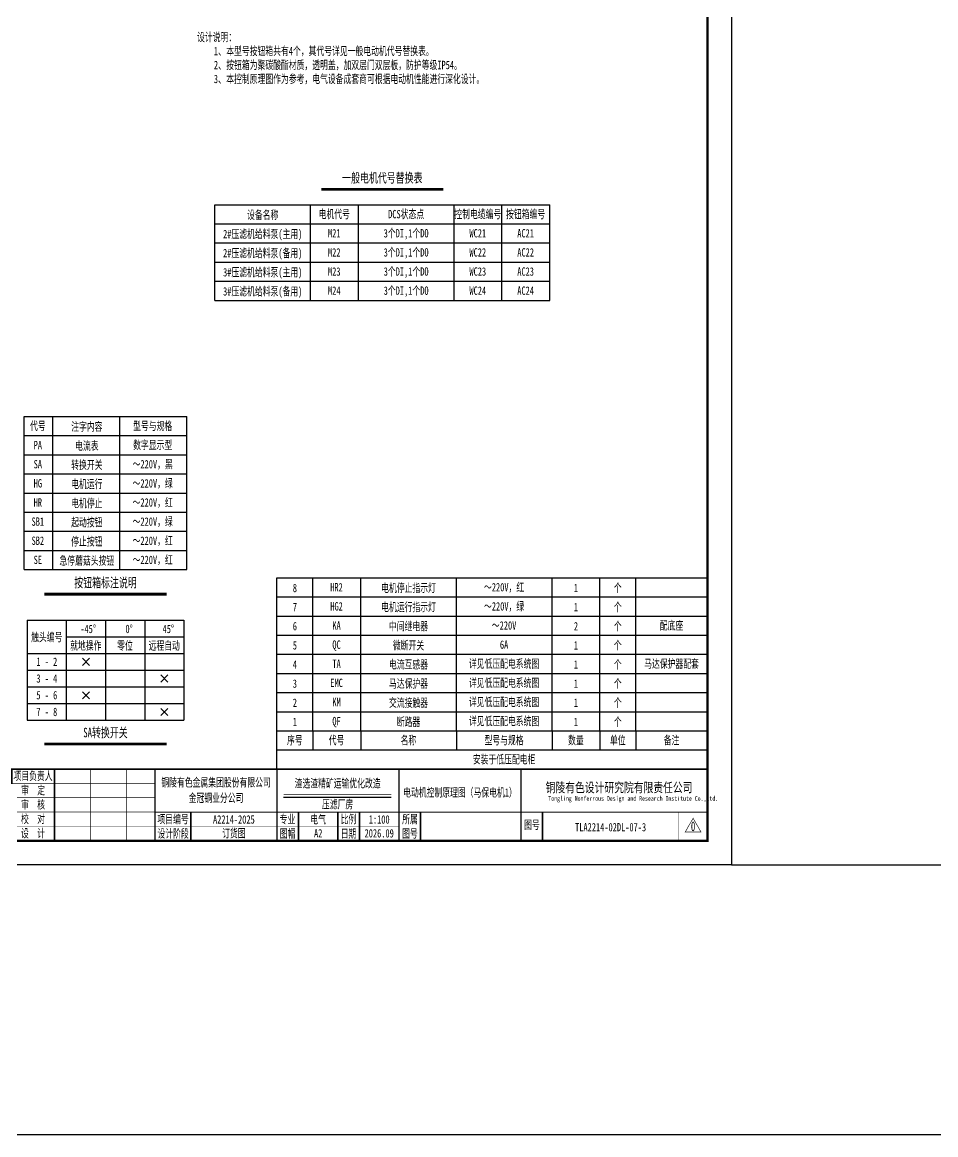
# Model space of a CAD drawing. Header units: millimetres. Extents: x 257344 to 1270023, y 272924 to 540726.
# Drawn here: x 945361 to 983550, y 272924 to 319446 of the extents above; entities that cross this region are included whole.
import ezdxf
from ezdxf.enums import TextEntityAlignment as Align

# ---------------------------------------------------------------- set-up
doc = ezdxf.new("R2010")
doc.units = ezdxf.units.MM
doc.linetypes.add('常规', pattern=[20, 10, 0, 10])
for name, color, linetype, lineweight in [('CAXA0层', 7, 'Continuous', 25), ('SW', 8, 'Continuous', 20), ('TEXT', 4, 'Continuous', 0)]:
    doc.layers.add(name, color=color, linetype=linetype, lineweight=lineweight)
for name, color, linetype in [('动力平面导线层', 3, '常规'), ('图框', 7, 'Continuous'), ('照明平面设备层', 1, 'Continuous')]:
    doc.layers.add(name, color=color, linetype=linetype)
doc.styles.add('HZ', font='', dxfattribs={"width": 0.75})
doc.styles.add('标准', font='', dxfattribs={"width": 0.667})
doc.styles.get('HZ').set_extended_font_data('SimSun')
doc.styles.get('标准').set_extended_font_data('NSimSun')

# ---------------------------------------------------------------- blocks, each defined once
blk = doc.blocks.new('3')
at = {"layer": 'TEXT', "color": 7, "lineweight": 25, "style": 'HZ', "width": 0.75}
for s, height, p in [('铜陵有色设计研究院有限责任公司', 400, (221501, 249018)), ('Tongling Nonferrous Design and Research Institute Co.,Ltd.', 200, (221613, 248659))]:
    blk.add_text(s, height=height, dxfattribs=at).set_placement(p)
blk = doc.blocks.new('铜陵有色图签02')
at = {"layer": '图框', "linetype": 'Continuous', "lineweight": 50}
for p, q in [((-38401, 3003), (-38401, 1)), ((-29100, 3001), (-29100, 0))]:
    blk.add_line(p, q, dxfattribs=at)
at = {"layer": '图框', "color": 7, "linetype": 'Continuous', "lineweight": 25}
for p, q in [((-36201, 3010), (-36201, 9)), ((-34701, 3010), (-34701, 9)), ((-33401, 3017), (-33401, 16)), ((-31901, 3017), (-31901, 16)), ((-30601, 3017), (-30601, 16)), ((-29100, 1201), (-37501, 1201))]:
    blk.add_line(p, q, dxfattribs=at)
at = {"layer": '图框', "color": 7, "linetype": 'Continuous', "lineweight": 35}
for p, q in [((-27300, 3001), (-27300, 1)), ((-21600, 1197), (-21600, -3)), ((-17100, 1200), (-17100, 0)), ((-15450, 0), (-15450, 1200)), ((-14550, 1200), (-14550, 0)), ((-12000, 1201), (-12000, 1)), ((-6900, 1202), (-6900, 2))]:
    blk.add_line(p, q, dxfattribs=at)
at = {"layer": '图框', "lineweight": 25}
blk.add_line((-17723, 1830), (-13223, 1830), dxfattribs=at)
at = {"layer": '图框', "lineweight": 70, "const_width": 70}
blk.add_lwpolyline([(-17980, 3001), (0, 3001), (-38401, 3001)], dxfattribs=at)
at = {"layer": '图框', "color": 7, "linetype": 'Continuous', "lineweight": 25, "const_width": 25}
for points in [[(-37501, 3000), (-37501, 0)], [(-25800, 3001), (-25800, 1)], [(-24300, 3001), (-24300, 1)], [(-23100, 2401), (-37501, 2401)], [(-23100, 1801), (-37501, 1801)], [(-23100, 1201), (-29100, 1201)], [(-602, 943), (-932, 371), (-272, 371), (-602, 943)], [(-12900, 600), (-18000, 600), (-37501, 600)]]:
    blk.add_lwpolyline(points, dxfattribs=at)
at = {"layer": '图框', "linetype": 'Continuous', "lineweight": 50, "const_width": 50}
for points in [[(-23100, 3001), (-23100, 1)], [(-18000, 3000), (-18000, 0)]]:
    blk.add_lwpolyline(points, dxfattribs=at)
at = {"layer": '图框', "lineweight": 50, "const_width": 50}
for points in [[(-12900, 3001), (-12900, 1)], [(-7800, 3001), (-7800, 1)], [(0, 3000), (0, 0)], [(-23100, 1200), (0, 1200)]]:
    blk.add_lwpolyline(points, dxfattribs=at)
at = {"layer": '图框', "lineweight": 25, "const_width": 35}
blk.add_lwpolyline([(-17723, 1930), (-13223, 1930)], dxfattribs=at)
at = {"layer": '图框', "color": 7, "linetype": 'Continuous', "lineweight": 35, "const_width": 25}
blk.add_lwpolyline([(-1200, 1201), (-1200, 0)], dxfattribs=at)
at = {"layer": '图框', "linetype": 'Continuous', "lineweight": 70, "const_width": 70}
blk.add_lwpolyline([(-38401, 1), (0, 0)], dxfattribs=at)
at = {"layer": '图框', "lineweight": 25}
blk.add_blockref('3', (-228268, -246986), dxfattribs=at)
at = {"layer": 'TEXT', "color": 7, "lineweight": 25, "style": '标准', "width": 0.667}
for s, height, p in [('总  图', 300, (-36862, 2555)), ('建  筑', 300, (-34062, 2562)), ('热  工', 300, (-31262, 2562)), ('项目负责人', 350, (-28197, 2541)), ('会', 300, (-37942, 2054)), ('审  定', 350, (-28197, 1941)), ('冶  炼', 300, (-36862, 1955)), ('化  工', 300, (-34062, 1962)), ('给排水', 300, (-31262, 1962)), ('签', 300, (-37942, 1404)), ('选  矿', 300, (-36862, 1355)), ('暖  通', 300, (-34062, 1362)), ('自  控', 300, (-31262, 1362)), ('审  核', 350, (-28197, 1341)), ('栏', 300, (-37942, 754)), ('采  矿', 300, (-36862, 754)), ('机  械', 300, (-34062, 761)), ('电  气', 300, (-31262, 761)), ('校  对', 350, (-28197, 741)), ('项目编号', 350, (-22343, 730)), ('专业', 350, (-17559, 730)), ('比例', 350, (-15009, 730)), ('所属', 350, (-12438, 730)), ('专  业', 300, (-36862, 170)), ('签  字', 300, (-35449, 170)), ('专  业', 300, (-34062, 177)), ('签  字', 300, (-32649, 177)), ('专  业', 300, (-31262, 177)), ('签  字', 300, (-29849, 177)), ('设  计', 350, (-28197, 139)), ('设计阶段', 350, (-22343, 130)), ('图幅', 350, (-17559, 130)), ('日期', 350, (-15009, 130)), ('图号', 350, (-12438, 130)), ('图号', 350, (-7339, 495))]:
    blk.add_text(s, height=height, dxfattribs=at).set_placement(p, align=Align.CENTER)

msp = doc.modelspace()

# ---------------------------------------------------------------- linework, layer by layer
at = {"color": 3}
msp.add_line((975008.8, 284214.5), (985008.8, 284214.5), dxfattribs=at)
msp.add_lwpolyline([(267543.6, 342923.7), (1270023.5, 342923.7), (1270023.5, 272923.7), (267543.6, 272923.7)], close=True, dxfattribs=at)
at = {"layer": 'CAXA0层', "color": 2, "linetype": 'ByBlock', "lineweight": 40}
for p, q in [((957864.5, 312484.3), (962962.6, 312484.3)), ((946292.4, 295557.4), (951390.6, 295557.4)), ((946292.4, 289288.1), (951390.6, 289288.1))]:
    msp.add_line(p, q, dxfattribs=at)
at = {"layer": 'CAXA0层', "color": 2, "linetype": 'ByBlock', "lineweight": 0}
for p, q in [((957864.5, 312418.9), (962962.6, 312418.9)), ((946292.4, 295492), (951390.6, 295492)), ((946292.4, 289222.6), (951390.6, 289222.6))]:
    msp.add_line(p, q, dxfattribs=at)
at = {"layer": 'SW', "color": 7, "linetype": 'ByBlock', "lineweight": 25}
for p, q in [((953413.6, 307816.3), (953413.6, 311816.3)), ((957413.6, 307816.3), (957413.6, 311816.3)), ((963413.6, 307816.3), (963413.6, 311816.3)), ((965413.6, 307816.3), (965413.6, 311816.3)), ((967413.6, 307816.3), (967413.6, 311816.3)), ((945441.5, 302959.2), (946641.5, 302959.2)), ((945441.5, 302159.2), (945441.5, 302959.2)), ((946641.5, 302959.2), (949441.5, 302959.2)), ((946641.5, 302159.2), (946641.5, 302959.2)), ((949441.5, 302159.2), (949441.5, 302959.2)), ((949441.5, 302959.2), (952241.5, 302959.2)), ((952241.5, 302159.2), (952241.5, 302959.2)), ((945441.5, 302159.2), (946641.5, 302159.2)), ((945441.5, 301359.2), (945441.5, 302159.2)), ((946641.5, 302159.2), (949441.5, 302159.2)), ((946641.5, 301359.2), (946641.5, 302159.2)), ((949441.5, 302159.2), (952241.5, 302159.2)), ((949441.5, 301359.2), (949441.5, 302159.2)), ((952241.5, 301359.2), (952241.5, 302159.2)), ((952241.5, 301359.2), (952241.5, 302159.2)), ((945441.5, 300559.2), (945441.5, 301359.2)), ((945441.5, 301359.2), (946641.5, 301359.2)), ((946641.5, 300559.2), (946641.5, 301359.2)), ((946641.5, 301359.2), (949441.5, 301359.2)), ((949441.5, 300559.2), (949441.5, 301359.2)), ((949441.5, 301359.2), (952241.5, 301359.2)), ((952241.5, 300559.2), (952241.5, 301359.2)), ((952241.5, 300559.2), (952241.5, 301359.2)), ((945441.5, 300559.2), (946641.5, 300559.2)), ((945441.5, 299759.2), (945441.5, 300559.2)), ((946641.5, 300559.2), (949441.5, 300559.2)), ((946641.5, 299759.2), (946641.5, 300559.2)), ((949441.5, 299759.2), (949441.5, 300559.2)), ((949441.5, 300559.2), (952241.5, 300559.2)), ((952241.5, 299759.2), (952241.5, 300559.2)), ((952241.5, 299759.2), (952241.5, 300559.2)), ((945441.5, 298959.2), (945441.5, 299759.2)), ((945441.5, 299759.2), (946641.5, 299759.2)), ((946641.5, 298959.2), (946641.5, 299759.2)), ((946641.5, 299759.2), (949441.5, 299759.2)), ((949441.5, 298959.2), (949441.5, 299759.2)), ((949441.5, 299759.2), (952241.5, 299759.2)), ((952241.5, 298959.2), (952241.5, 299759.2)), ((952241.5, 298959.2), (952241.5, 299759.2)), ((945441.5, 298959.2), (946641.5, 298959.2)), ((945441.5, 298159.2), (945441.5, 298959.2)), ((946641.5, 298959.2), (949441.5, 298959.2)), ((946641.5, 298159.2), (946641.5, 298959.2)), ((949441.5, 298159.2), (949441.5, 298959.2)), ((949441.5, 298959.2), (952241.5, 298959.2)), ((952241.5, 298159.2), (952241.5, 298959.2)), ((952241.5, 298159.2), (952241.5, 298959.2)), ((945441.5, 298159.2), (946641.5, 298159.2)), ((945441.5, 297359.2), (945441.5, 298159.2)), ((946641.5, 298159.2), (949441.5, 298159.2)), ((946641.5, 297359.2), (946641.5, 298159.2)), ((949441.5, 298159.2), (952241.5, 298159.2)), ((949441.5, 297359.2), (949441.5, 298159.2)), ((952241.5, 297359.2), (952241.5, 298159.2)), ((945441.5, 296559.2), (945441.5, 297359.2)), ((945441.5, 297359.2), (946641.5, 297359.2)), ((946641.5, 296559.2), (946641.5, 297359.2)), ((946641.5, 297359.2), (949441.5, 297359.2)), ((949441.5, 296559.2), (949441.5, 297359.2)), ((949441.5, 297359.2), (952241.5, 297359.2)), ((952241.5, 296559.2), (952241.5, 297359.2)), ((952241.5, 296559.2), (952241.5, 297359.2)), ((945441.5, 296559.2), (946641.5, 296559.2)), ((946641.5, 296559.2), (949441.5, 296559.2)), ((949441.5, 296559.2), (952241.5, 296559.2)), ((956008.8, 296214.9), (957508.8, 296214.9)), ((956008.8, 295414.9), (956008.8, 296214.9)), ((957508.8, 296214.9), (959508.8, 296214.9)), ((957508.8, 295414.9), (957508.8, 296214.9)), ((959508.8, 296214.9), (963508.8, 296214.9)), ((959508.8, 295414.9), (959508.8, 296214.9)), ((963508.8, 296214.9), (967508.8, 296214.9)), ((963508.8, 295414.9), (963508.8, 296214.9)), ((967508.8, 296214.9), (969508.8, 296214.9)), ((967508.8, 295414.9), (967508.8, 296214.9)), ((969508.8, 296214.9), (971008.8, 296214.9)), ((969508.8, 295414.9), (969508.8, 296214.9)), ((971008.8, 296214.9), (974008.8, 296214.9)), ((971008.8, 295414.9), (971008.8, 296214.9)), ((956008.8, 295414.9), (957508.8, 295414.9)), ((956008.8, 294614.9), (956008.8, 295414.9)), ((957508.8, 295414.9), (959508.8, 295414.9)), ((957508.8, 294614.9), (957508.8, 295414.9)), ((959508.8, 295414.9), (963508.8, 295414.9)), ((959508.8, 294614.9), (959508.8, 295414.9)), ((963508.8, 295414.9), (967508.8, 295414.9)), ((963508.8, 294614.9), (963508.8, 295414.9)), ((967508.8, 295414.9), (969508.8, 295414.9)), ((967508.8, 294614.9), (967508.8, 295414.9)), ((969508.8, 295414.9), (971008.8, 295414.9)), ((969508.8, 294614.9), (969508.8, 295414.9)), ((971008.8, 295414.9), (974008.8, 295414.9)), ((971008.8, 294614.9), (971008.8, 295414.9)), ((956008.8, 294614.9), (957508.8, 294614.9)), ((956008.8, 293814.9), (956008.8, 294614.9)), ((957508.8, 294614.9), (959508.8, 294614.9)), ((957508.8, 293814.9), (957508.8, 294614.9)), ((959508.8, 294614.9), (963508.8, 294614.9)), ((959508.8, 293814.9), (959508.8, 294614.9)), ((963508.8, 294614.9), (967508.8, 294614.9)), ((963508.8, 293814.9), (963508.8, 294614.9)), ((967508.8, 294614.9), (969508.8, 294614.9)), ((967508.8, 293814.9), (967508.8, 294614.9)), ((969508.8, 294614.9), (971008.8, 294614.9)), ((969508.8, 293814.9), (969508.8, 294614.9)), ((971008.8, 294614.9), (974008.8, 294614.9)), ((971008.8, 293814.9), (971008.8, 294614.9)), ((945562.7, 294446.8), (952120.3, 294446.8)), ((945562.7, 294446.8), (945562.7, 290257.7)), ((947202.1, 294446.8), (947202.1, 290257.7)), ((948841.5, 294446.8), (948841.5, 290257.7)), ((950480.9, 294446.8), (950480.9, 290257.7)), ((952120.3, 294446.8), (952120.3, 290257.7)), ((947202.1, 293748.6), (952120.3, 293748.6)), ((956008.8, 293814.9), (957508.8, 293814.9)), ((956008.8, 293014.9), (956008.8, 293814.9)), ((957508.8, 293814.9), (959508.8, 293814.9)), ((957508.8, 293014.9), (957508.8, 293814.9)), ((959508.8, 293814.9), (963508.8, 293814.9)), ((959508.8, 293014.9), (959508.8, 293814.9)), ((963508.8, 293814.9), (967508.8, 293814.9)), ((963508.8, 293014.9), (963508.8, 293814.9)), ((967508.8, 293814.9), (969508.8, 293814.9)), ((967508.8, 293014.9), (967508.8, 293814.9)), ((969508.8, 293814.9), (971008.8, 293814.9)), ((969508.8, 293014.9), (969508.8, 293814.9)), ((971008.8, 293814.9), (974008.8, 293814.9)), ((971008.8, 293014.9), (971008.8, 293814.9)), ((945562.7, 293050.4), (952120.3, 293050.4)), ((947873.7, 292847.7), (948169.9, 292551.5)), ((947873.7, 292551.5), (948169.9, 292847.7)), ((956008.8, 293014.9), (957508.8, 293014.9)), ((956008.8, 292214.9), (956008.8, 293014.9)), ((957508.8, 293014.9), (959508.8, 293014.9)), ((957508.8, 292214.9), (957508.8, 293014.9)), ((959508.8, 293014.9), (963508.8, 293014.9)), ((959508.8, 292214.9), (959508.8, 293014.9)), ((963508.8, 293014.9), (967508.8, 293014.9)), ((963508.8, 292214.9), (963508.8, 293014.9)), ((967508.8, 293014.9), (969508.8, 293014.9)), ((967508.8, 292214.9), (967508.8, 293014.9)), ((969508.8, 293014.9), (971008.8, 293014.9)), ((969508.8, 292214.9), (969508.8, 293014.9)), ((971008.8, 293014.9), (974008.8, 293014.9)), ((971008.8, 292214.9), (971008.8, 293014.9)), ((945562.7, 292352.2), (952120.3, 292352.2)), ((956008.8, 292214.9), (957508.8, 292214.9)), ((956008.8, 291414.9), (956008.8, 292214.9)), ((957508.8, 292214.9), (959508.8, 292214.9)), ((957508.8, 291414.9), (957508.8, 292214.9)), ((959508.8, 292214.9), (963508.8, 292214.9)), ((959508.8, 291414.9), (959508.8, 292214.9)), ((963508.8, 292214.9), (967508.8, 292214.9)), ((963508.8, 291414.9), (963508.8, 292214.9)), ((967508.8, 292214.9), (969508.8, 292214.9)), ((967508.8, 291414.9), (967508.8, 292214.9)), ((969508.8, 292214.9), (971008.8, 292214.9)), ((969508.8, 291414.9), (969508.8, 292214.9)), ((971008.8, 292214.9), (974008.8, 292214.9)), ((971008.8, 291414.9), (971008.8, 292214.9)), ((951152.5, 292149.5), (951448.7, 291853.3)), ((951152.5, 291853.3), (951448.7, 292149.5)), ((945562.7, 291654), (952120.3, 291654)), ((947873.7, 291451.3), (948169.9, 291155.1)), ((947873.7, 291155.1), (948169.9, 291451.3)), ((956008.8, 291414.9), (957508.8, 291414.9)), ((956008.8, 290614.9), (956008.8, 291414.9)), ((957508.8, 291414.9), (959508.8, 291414.9)), ((957508.8, 290614.9), (957508.8, 291414.9)), ((959508.8, 291414.9), (963508.8, 291414.9)), ((959508.8, 290614.9), (959508.8, 291414.9)), ((963508.8, 291414.9), (967508.8, 291414.9)), ((963508.8, 290614.9), (963508.8, 291414.9)), ((967508.8, 291414.9), (969508.8, 291414.9)), ((967508.8, 290614.9), (967508.8, 291414.9)), ((969508.8, 291414.9), (971008.8, 291414.9)), ((969508.8, 290614.9), (969508.8, 291414.9)), ((971008.8, 291414.9), (974008.8, 291414.9)), ((971008.8, 290614.9), (971008.8, 291414.9)), ((945562.7, 290955.9), (952120.3, 290955.9)), ((951152.5, 290753.1), (951448.7, 290456.9)), ((951152.5, 290456.9), (951448.7, 290753.1)), ((956008.8, 290614.9), (957508.8, 290614.9)), ((956008.8, 289814.9), (956008.8, 290614.9)), ((957508.8, 290614.9), (959508.8, 290614.9)), ((957508.8, 289814.9), (957508.8, 290614.9)), ((959508.8, 290614.9), (963508.8, 290614.9)), ((959508.8, 289814.9), (959508.8, 290614.9)), ((963508.8, 290614.9), (967508.8, 290614.9)), ((963508.8, 289814.9), (963508.8, 290614.9)), ((967508.8, 290614.9), (969508.8, 290614.9)), ((967508.8, 289814.9), (967508.8, 290614.9)), ((969508.8, 290614.9), (971008.8, 290614.9)), ((969508.8, 289814.9), (969508.8, 290614.9)), ((971008.8, 290614.9), (974008.8, 290614.9)), ((971008.8, 289814.9), (971008.8, 290614.9)), ((945562.7, 290257.7), (952120.3, 290257.7)), ((945562.7, 290257.7), (952120.3, 290257.7)), ((945562.7, 290257.7), (952120.3, 290257.7)), ((956008.8, 289014.9), (956008.8, 289814.9)), ((956008.8, 289814.9), (974008.8, 289814.9)), ((957508.8, 289814.9), (957508.8, 289014.9)), ((959508.8, 289814.9), (959508.8, 289014.9)), ((963508.8, 289814.9), (963508.8, 289014.9)), ((967508.8, 289814.9), (967508.8, 289014.9)), ((969508.8, 289814.9), (969508.8, 289014.9)), ((971008.8, 289814.9), (971008.8, 289014.9)), ((956008.8, 289014.9), (974008.8, 289014.9)), ((956008.8, 288214.9), (956008.8, 289014.9))]:
    msp.add_line(p, q, dxfattribs=at)
at = {"layer": '动力平面导线层', "color": 0, "linetype": 'ByBlock'}
for p, q in [((953413.6, 311816.3), (967413.6, 311816.3)), ((959413.6, 307816.3), (959413.6, 311816.3)), ((953413.6, 311016.3), (967413.6, 311016.3)), ((953413.6, 310216.3), (967413.6, 310216.3)), ((953413.6, 309416.3), (967413.6, 309416.3)), ((953413.6, 308616.3), (967413.6, 308616.3)), ((953413.6, 307816.3), (967413.6, 307816.3))]:
    msp.add_line(p, q, dxfattribs=at)
at = {"layer": '图框', "linetype": 'Continuous', "lineweight": 100, "const_width": 100}
msp.add_lwpolyline([(918108.8, 285214.5), (974008.8, 285214.5), (974008.8, 325214.5), (918108.8, 325214.5)], close=True, dxfattribs=at)
at = {"layer": '照明平面设备层', "color": 0, "lineweight": -3, "ltscale": 100}
msp.add_lwpolyline([(915608.8, 326214.5), (975008.8, 326214.5), (975008.8, 284214.5), (915608.8, 284214.5)], close=True, dxfattribs=at)

# ---------------------------------------------------------------- block references
at = {"layer": '图框', "lineweight": 25}
msp.add_blockref('铜陵有色图签02', (974008.8, 285214.5), dxfattribs=at)

# ---------------------------------------------------------------- texts
at = {"layer": 'SW', "color": 2, "linetype": 'ByBlock', "lineweight": 25, "style": '标准', "width": 0.667}
for s, p in [('一般电机代号替换表', (960413.3, 312739.4)), ('按钮箱标注说明', (948841.3, 295812.5)), ('SA转换开关', (948841.3, 289543.1))]:
    msp.add_text(s, height=400, dxfattribs=at).set_placement(p, align=Align.CENTER)
at = {"layer": 'SW', "color": 7, "linetype": 'ByBlock', "lineweight": 25, "style": '标准', "width": 0.667}
for s, p in [('设备名称', (955413.6, 311216.3)), ('电机代号', (958404.7, 311247.3)), ('DCS状态点', (961409.7, 311247.3)), ('控制电缆编号', (964404.7, 311247.3)), ('按钮箱编号', (966404.7, 311247.3)), ('2#压滤机给料泵(主用)', (955413.6, 310416.3)), ('M21', (958404.7, 310447.3)), ('3个DI,1个DO', (961409.7, 310447.3)), ('WC21', (964404.7, 310447.3)), ('AC21', (966404.7, 310447.3)), ('2#压滤机给料泵(备用)', (955413.6, 309616.3)), ('M22', (958404.7, 309647.3)), ('3个DI,1个DO', (961409.7, 309647.3)), ('WC22', (964404.7, 309647.3)), ('AC22', (966404.7, 309647.3)), ('3#压滤机给料泵(主用)', (955413.6, 308816.3)), ('M23', (958404.7, 308847.3)), ('3个DI,1个DO', (961409.7, 308847.3)), ('WC23', (964404.7, 308847.3)), ('AC23', (966404.7, 308847.3)), ('3个DI,1个DO', (961409.7, 308047.3)), ('3#压滤机给料泵(备用)', (955413.6, 308016.3)), ('M24', (958404.7, 308047.3)), ('WC24', (964404.7, 308047.3)), ('AC24', (966404.7, 308047.3)), ('代号', (946012.8, 302390.1)), ('注字内容', (948060.8, 302359.2)), ('型号与规格', (950813.6, 302390.1)), ('PA', (946012.8, 301590.1)), ('电流表', (948060.8, 301559.2)), ('数字显示型', (950813.6, 301590.1)), ('SA', (946012.8, 300790.1)), ('转换开关', (948060.8, 300759.2)), ('～220V，黑', (950813.6, 300790.1)), ('HG', (946012.8, 299990.1)), ('电机运行', (948060.8, 299959.2)), ('～220V，绿', (950813.6, 299990.1)), ('HR', (946012.8, 299190.1)), ('电机停止', (948060.8, 299159.2)), ('～220V，红', (950813.6, 299190.1)), ('SB1', (946012.8, 298390.1)), ('起动按钮', (948060.8, 298359.2)), ('～220V，绿', (950813.6, 298390.1)), ('SB2', (946012.8, 297590.1)), ('停止按钮', (948060.8, 297559.2)), ('～220V，红', (950813.6, 297590.1)), ('SE', (946012.8, 296790.1)), ('急停蘑菇头按钮', (948060.8, 296759.2)), ('～220V，红', (950813.6, 296790.1)), ('8', (956758.8, 295614.9)), ('HR2', (958499.9, 295645.8)), ('电机停止指示灯', (961508.8, 295614.9)), ('～220V，红', (965504.9, 295645.8)), ('1', (968508.8, 295614.9)), ('个', (970258.8, 295614.9)), ('7', (956758.8, 294814.9)), ('HG2', (958499.9, 294845.8)), ('电机运行指示灯', (961508.8, 294814.9)), ('～220V，绿', (965504.9, 294845.8)), ('1', (968508.8, 294814.9)), ('个', (970258.8, 294814.9)), ('-45°', (948114.2, 293902.8)), ('0°', (949828.8, 293902.8)), ('45°', (951467.5, 293902.8)), ('6', (956758.8, 294014.9)), ('KA', (958499.9, 294045.8)), ('中间继电器', (961508.8, 294014.9)), ('～220V', (965504.9, 294045.8)), ('2', (968508.8, 294014.9)), ('个', (970258.8, 294014.9)), ('配底座', (972504.9, 294045.8)), ('触头编号', (946387.9, 293557.2)), ('就地操作', (948018.1, 293204.6)), ('零位', (949657.5, 293204.6)), ('远程自动', (951296.9, 293204.6)), ('5', (956758.8, 293214.9)), ('QC', (958499.9, 293245.8)), ('微断开关', (961508.8, 293214.9)), ('6A', (965504.9, 293245.8)), ('1', (968508.8, 293214.9)), ('个', (970258.8, 293214.9)), ('1 - 2', (946387.9, 292527.9)), ('4', (956758.8, 292414.9)), ('TA', (958499.9, 292445.8)), ('电流互感器', (961508.8, 292414.9)), ('详见低压配电系统图', (965504.9, 292445.8)), ('1', (968508.8, 292414.9)), ('个', (970258.8, 292414.9)), ('马达保护器配套', (972504.9, 292445.8)), ('3 - 4', (946387.9, 291829.7)), ('3', (956758.8, 291614.9)), ('EMC', (958499.9, 291645.8)), ('马达保护器', (961508.8, 291614.9)), ('详见低压配电系统图', (965504.9, 291645.8)), ('1', (968508.8, 291614.9)), ('个', (970258.8, 291614.9)), ('5 - 6', (946387.9, 291131.5)), ('详见低压配电系统图', (965504.9, 290845.8)), ('7 - 8', (946387.9, 290433.3)), ('2', (956758.8, 290814.9)), ('KM', (958499.9, 290845.8)), ('交流接触器', (961508.8, 290814.9)), ('1', (968508.8, 290814.9)), ('个', (970258.8, 290814.9)), ('1', (956758.8, 290014.9)), ('QF', (958499.9, 290045.8)), ('断路器', (961508.8, 290014.9)), ('详见低压配电系统图', (965504.9, 290045.8)), ('1', (968508.8, 290014.9)), ('个', (970258.8, 290014.9)), ('序号', (956756.9, 289245.8)), ('代号', (958499.9, 289245.8)), ('名称', (961504.9, 289245.8)), ('型号与规格', (965504.9, 289245.8)), ('数量', (968504.9, 289245.8)), ('单位', (970254.9, 289245.8)), ('备注', (972504.9, 289245.8)), ('安装于低压配电柜', (965504.9, 288445.8))]:
    msp.add_text(s, height=350, dxfattribs=at).set_placement(p, align=Align.CENTER)
at = {"layer": 'SW', "color": 4, "linetype": 'Continuous', "lineweight": 25, "style": '标准', "width": 0.667}
for s, height, p in [('铜陵有色金属集团股份有限公司', 350, (953462.7, 287482.6)), ('渣选渣精矿运输优化改造', 350, (958545.6, 287445.5)), ('金冠铜业分公司', 350, (953462.7, 286834.9)), ('电动机控制原理图（马保电机1）', 350, (963659.7, 287061.4)), ('压滤厂房', 350, (958545.6, 286568.8)), ('A2214-2025', 350, (954208.2, 285934.2)), ('电气', 350, (957733, 285934.2)), ('1:100', 350, (960283, 285934.2)), ('A2', 350, (957733, 285354.5)), ('2026.09', 350, (960283, 285354.5)), ('TLA2214-02DL-07-3', 350, (969958.1, 285611)), ('0', 400, (973406.6, 285622.4))]:
    msp.add_text(s, height=height, dxfattribs=at).set_placement(p, align=Align.CENTER)
at = {"layer": 'SW', "color": 1, "linetype": 'Continuous', "lineweight": 25, "style": '标准', "width": 0.667}
msp.add_text('订货图', height=350, dxfattribs=at).set_placement((954208.2, 285354.5), align=Align.CENTER)
at = {"layer": 'SW', "color": 0, "linetype": 'ByBlock', "lineweight": 25, "insert": (952671.1, 319000.6), "char_height": 350, "width": 15549.537, "attachment_point": 1, "style": '标准'}
msp.add_mtext('设计说明：\\P{\\W0.7;    1、\\W0.667;\\C7;本型号按钮箱共有4个，其代号详见一般电动机代号替换表。\\P\\W0.7;\\C0;    2、\\W0.667;\\C7;按钮箱为聚碳酸酯材质，透明盖，加双层门双层板，防护等级IP54。\\P\\W0.7;\\C0;    3、\\W0.667;\\C7;本控制原理图作为参考，电气设备成套商可根据电动机性能进行深化设计。}', dxfattribs=at)

doc.saveas('drawing.dxf')
